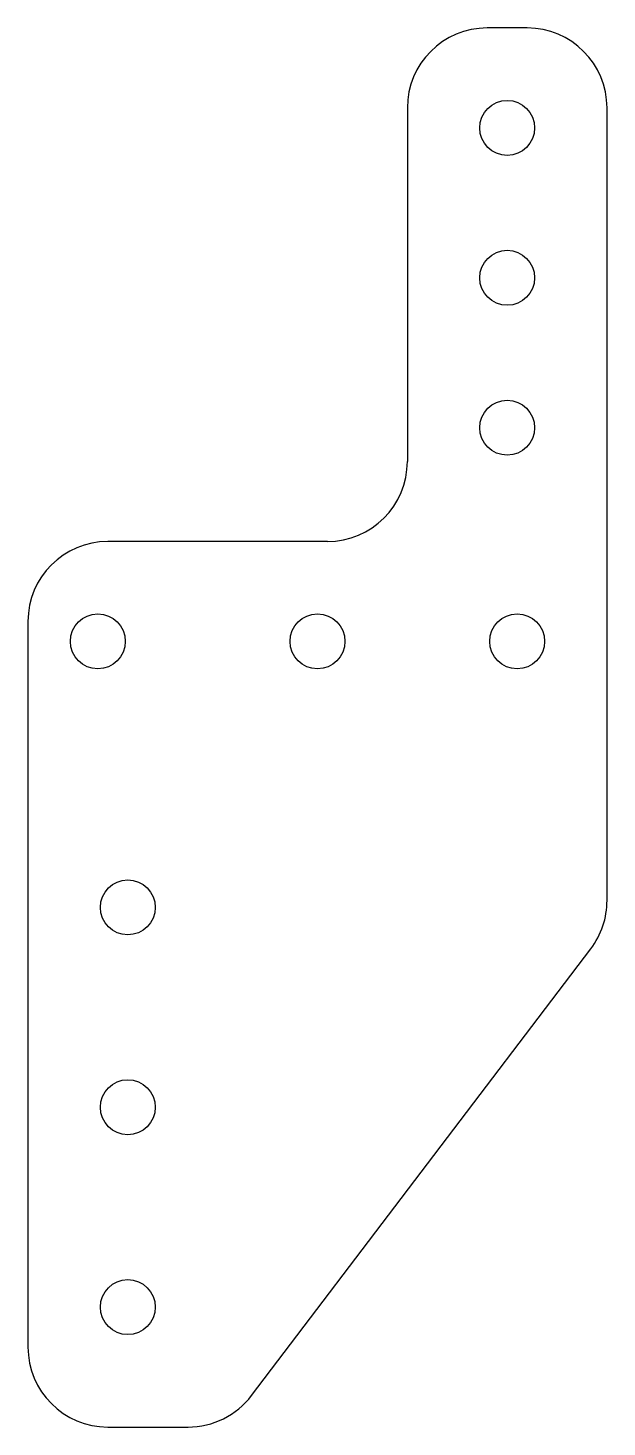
# Model space of a CAD drawing. Header units: metres. Extents: x 55 to 113, y 285 to 425.
import ezdxf

# ---------------------------------------------------------------- set-up
doc = ezdxf.new("R2010")
doc.units = ezdxf.units.M

msp = doc.modelspace()

# ---------------------------------------------------------------- linework, layer by layer
at = {"layer": 'HOLES'}
for centre in [(103, 415), (103, 400), (103, 385), (62, 363.62), (84, 363.62), (104, 363.62), (65, 337), (65, 317), (65, 297)]:
    msp.add_circle(centre, 2.75, dxfattribs=at)
at = {"layer": 'OUTLINE'}
for p, q in [((105, 425), (101, 425)), ((93, 417), (93, 381.62)), ((113, 337.7), (113, 417)), ((85, 373.62), (63, 373.62)), ((55, 365.62), (55, 293)), ((77.4, 288.16), (111.37, 332.85)), ((63, 285), (71.03, 285))]:
    msp.add_line(p, q, dxfattribs=at)
for centre, start, end in [((101, 417), 90, 180), ((105, 417), 0, 90), ((85, 381.62), -90, 0), ((63, 365.62), 90, 180), ((105, 337.7), -37.2348, 0), ((63, 293), 180, -90), ((71.03, 293), -90, -37.2348)]:
    msp.add_arc(centre, 8, start, end, dxfattribs=at)

doc.saveas('drawing.dxf')
